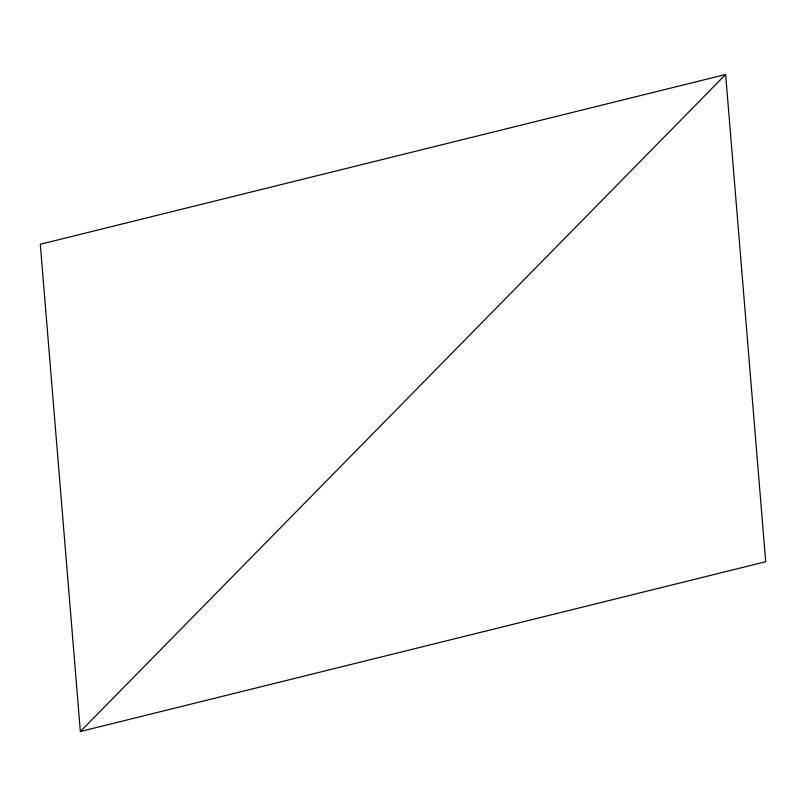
<?xml version="1.0" encoding="UTF-8"?>
<svg xmlns="http://www.w3.org/2000/svg" width="806" height="806" viewBox="0 0 806 806"><rect width="100%" height="100%" fill="white"/><g stroke="black" fill="none" stroke-linecap="round" stroke-linejoin="round"><path stroke-width="1.21" d="M80.358 731.526L725.642 74.474L765.7 561.732L80.358 731.526L40.3 244.268L725.642 74.474"/></g></svg>
